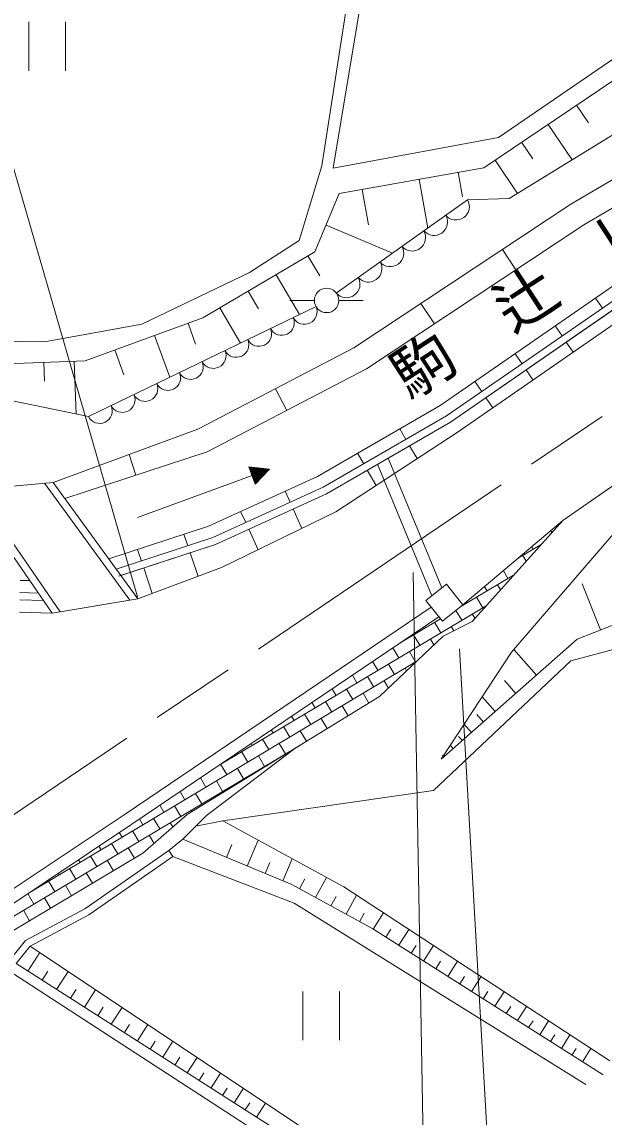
# Model space of a CAD drawing. Units: millimetres, scale not verified. Extents: x 40000 to 680000, y 20000 to 380000.
# Drawn here: x 502658 to 526494, y 274726 to 319568 of the extents above; entities that cross this region are included whole.
import ezdxf
from ezdxf.enums import TextEntityAlignment as Align

# ---------------------------------------------------------------- set-up
doc = ezdxf.new("R2010")
doc.units = ezdxf.units.MM
doc.header["$LTSCALE"] = 1000
doc.linetypes.add('CHAIN', pattern=[18.5, 12, -1.5, 3.5, -1.5])
for name, color, linetype, lineweight in [('M-BGD', 7, 'Continuous', 13), ('M-BMK', 2, 'CHAIN', 13), ('M-STR-HTXT', 7, 'Continuous', 13)]:
    doc.layers.add(name, color=color, linetype=linetype, lineweight=lineweight)
doc.layers.add('M-BMK-HTXT', color=7, linetype='Continuous')
doc.styles.add('ＭＳ ゴシック', font='')
doc.styles.get('ＭＳ ゴシック').set_extended_font_data('MS Gothic')

msp = doc.modelspace()

# ---------------------------------------------------------------- linework, layer by layer
at = {"layer": 'M-BGD'}
for p, q in [((502939, 319565), (502939, 317565)), ((504439, 317565), (504439, 319565)), ((527651, 317694), (521576, 313600)), ((533557, 317069), (525139, 312106)), ((525368, 316155), (525857, 315429)), ((534010, 316175), (525669, 311258)), ((524206, 315372), (525184, 313920)), ((523118, 314640), (523576, 313960)), ((522031, 313907), (522947, 312548)), ((521576, 313600), (515654, 312545)), ((518918, 313127), (519274, 311128)), ((520517, 313412), (520695, 312412)), ((516592, 312712), (516852, 311259)), ((515654, 312545), (514650, 310151)), ((515530, 308467), (520906, 312287)), ((525139, 312106), (516253, 306225)), ((515109, 311245), (517832, 310103)), ((525669, 311258), (516761, 305362)), ((514650, 310151), (510068, 307447)), ((514370, 309985), (514850, 309171)), ((528966, 310211), (519779, 303859)), ((529515, 309983), (520047, 303436)), ((522883, 309414), (522331, 310248)), ((520207, 303182), (529679, 309731)), ((513067, 309217), (514028, 307589)), ((520475, 302759), (529952, 309312)), ((511917, 308538), (512341, 307819)), ((513633, 308164), (514633, 308164)), ((515633, 308164), (516633, 308164)), ((526426, 307847), (526141, 308258)), ((505382, 303406), (514700, 307914)), ((510766, 307859), (511614, 306421)), ((519547, 307206), (518995, 308040)), ((510068, 307447), (505254, 305697)), ((509460, 307227), (509772, 306371)), ((536506, 307300), (524803, 299158)), ((508091, 306729), (508714, 305017)), ((524781, 306709), (524496, 307121)), ((524943, 306457), (525227, 306046)), ((506458, 306135), (506830, 305114)), ((516253, 306225), (509859, 302889)), ((523136, 305572), (522851, 305983)), ((505254, 305697), (499229, 305465)), ((503554, 305631), (503584, 304854)), ((504798, 305679), (504882, 303509)), ((516761, 305362), (510248, 301964)), ((523298, 305319), (523582, 304908)), ((513505, 303663), (513042, 304550)), ((521491, 304434), (521206, 304846)), ((521653, 304182), (521937, 303771)), ((519779, 303859), (514757, 300960)), ((520047, 303436), (514987, 300515)), ((515124, 300248), (520207, 303182)), ((509859, 302889), (503935, 300716)), ((515514, 299509), (520475, 302759)), ((518383, 302475), (518133, 302908)), ((510248, 301964), (504411, 300061)), ((507329, 301013), (507053, 301860)), ((516651, 301475), (516401, 301908)), ((518532, 302215), (518837, 301686)), ((512789, 301253), (511956, 301348)), ((511956, 301348), (512213, 300643)), ((511964, 301325), (512011, 301342)), ((519443, 296073), (517219, 301457)), ((519851, 296395), (517656, 301709)), ((507387, 299282), (512084, 300996)), ((514757, 300960), (510292, 298921)), ((511849, 300910), (512084, 300996)), ((511973, 301301), (512067, 301335)), ((511981, 301278), (512122, 301329)), ((511990, 301254), (512178, 301323)), ((511999, 301231), (512233, 301316)), ((512007, 301207), (512289, 301310)), ((512016, 301184), (512344, 301304)), ((512024, 301160), (512400, 301297)), ((512033, 301137), (512456, 301291)), ((512041, 301113), (512511, 301285)), ((512050, 301090), (512567, 301278)), ((512059, 301066), (512622, 301272)), ((512067, 301043), (512678, 301265)), ((512076, 301019), (512733, 301259)), ((512084, 300996), (512789, 301253)), ((512093, 300972), (512750, 301212)), ((512101, 300949), (512712, 301172)), ((512110, 300925), (512674, 301131)), ((512119, 300902), (512635, 301090)), ((512127, 300878), (512597, 301050)), ((512136, 300855), (512558, 301009)), ((512144, 300831), (512520, 300968)), ((512153, 300808), (512482, 300928)), ((512213, 300643), (512789, 301253)), ((516800, 301215), (517162, 300589)), ((503935, 300716), (500428, 300390)), ((503587, 300684), (507074, 295889)), ((507405, 295944), (503935, 300716)), ((514987, 300515), (510474, 298454)), ((512161, 300784), (512443, 300887)), ((512170, 300761), (512405, 300847)), ((512179, 300737), (512366, 300806)), ((512187, 300714), (512328, 300765)), ((512196, 300690), (512290, 300725)), ((512204, 300667), (512251, 300684)), ((503899, 295365), (500428, 300390)), ((504226, 295419), (500771, 300422)), ((510584, 298174), (515124, 300248)), ((513640, 299900), (513433, 300355)), ((513764, 299627), (514126, 298832)), ((510826, 297223), (515514, 299509)), ((511821, 299069), (511613, 299524)), ((520714, 295694), (524803, 299158)), ((524803, 299158), (521092, 295024)), ((510292, 298921), (506215, 297580)), ((511945, 298796), (512328, 297955)), ((524304, 298736), (524352, 298656)), ((510474, 298454), (506524, 297156)), ((509449, 298117), (509293, 298592)), ((506618, 296871), (510584, 298174)), ((507549, 297493), (507393, 297968)), ((509551, 297835), (509870, 296865)), ((523917, 298172), (522976, 297610)), ((523531, 298080), (523592, 297978)), ((523163, 297722), (523303, 297487)), ((507405, 295944), (510826, 297223)), ((507651, 297210), (507995, 296164)), ((522792, 296918), (520635, 295631)), ((522371, 297097), (522560, 296780)), ((502983, 296691), (502588, 296701)), ((521597, 296442), (521702, 296267)), ((522131, 296524), (522253, 296318)), ((526354, 294672), (525599, 296560)), ((503335, 296181), (502577, 296201)), ((521272, 296011), (521528, 295582)), ((503547, 295875), (502571, 295901)), ((503899, 295365), (507405, 295944)), ((521666, 295664), (510803, 289181)), ((520824, 295787), (520843, 295755)), ((525396, 294289), (529379, 295882)), ((503899, 295365), (502561, 295402)), ((519795, 295129), (518170, 294160)), ((520431, 295470), (520670, 295069)), ((521099, 295326), (521204, 295149)), ((519093, 294784), (519125, 294730)), ((519555, 294986), (519811, 294557)), ((521092, 295024), (519909, 294422)), ((520240, 294813), (520342, 294642)), ((519909, 294422), (517297, 291943)), ((518263, 294223), (518267, 294218)), ((518696, 294474), (518952, 294044)), ((519382, 294301), (519526, 294059)), ((519820, 289376), (525396, 294289)), ((517849, 293943), (518094, 293532)), ((518523, 293788), (518779, 293359)), ((523729, 292820), (522799, 293876)), ((518805, 293374), (502949, 283912)), ((517019, 293382), (517235, 293019)), ((517664, 293276), (517920, 292846)), ((516189, 292821), (516376, 292507)), ((518350, 293103), (518411, 293000)), ((516805, 292763), (517062, 292334)), ((517491, 292590), (517668, 292294)), ((522884, 292076), (522419, 292604)), ((517297, 291943), (509420, 287119)), ((515359, 292260), (515517, 291995)), ((515947, 292251), (516203, 291821)), ((516632, 292078), (516869, 291681)), ((522040, 291332), (521503, 291940)), ((514529, 291699), (514659, 291482)), ((515088, 291738), (515344, 291309)), ((515774, 291565), (516016, 291159)), ((513699, 291138), (513800, 290970)), ((514229, 291226), (514486, 290797)), ((514915, 291053), (515163, 290636)), ((521553, 290903), (521285, 291207)), ((513371, 290713), (513627, 290284)), ((521066, 290474), (520765, 290815)), ((512512, 290201), (512768, 289772)), ((512869, 290578), (512941, 290457)), ((514056, 290540), (514311, 290114)), ((520691, 290143), (520540, 290314)), ((514032, 289944), (493927, 277945)), ((513884, 289853), (510216, 287075)), ((511653, 289689), (511909, 289259)), ((512040, 290017), (512083, 289945)), ((513198, 290028), (513454, 289598)), ((513883, 289855), (513884, 289853)), ((520315, 289813), (520196, 289949)), ((511210, 289456), (511224, 289432)), ((512339, 289515), (512595, 289086)), ((513024, 289342), (513031, 289331)), ((519940, 289482), (519880, 289550)), ((510795, 289176), (511051, 288747)), ((511480, 289003), (511736, 288574)), ((512166, 288830), (512178, 288809)), ((509965, 288615), (510192, 288234)), ((510621, 288490), (510878, 288061)), ((509135, 288054), (509333, 287722)), ((509763, 287978), (510019, 287549)), ((511307, 288317), (511326, 288286)), ((508305, 287493), (508475, 287209)), ((508904, 287466), (509160, 287036)), ((510448, 287805), (510473, 287764)), ((509420, 287119), (507605, 285526)), ((510216, 287075), (509243, 286101)), ((509590, 287292), (509620, 287242)), ((507475, 286932), (507616, 286697)), ((508045, 286953), (508301, 286524)), ((508731, 286780), (508835, 286606)), ((510880, 286854), (509774, 286632)), ((506644, 286375), (506757, 286184)), ((507187, 286441), (507443, 286011)), ((507872, 286268), (508071, 285935)), ((508674, 285640), (509243, 286101)), ((509243, 286101), (513713, 284243)), ((505810, 285819), (505898, 285672)), ((506328, 285928), (506584, 285499)), ((507013, 285755), (507270, 285326)), ((511036, 285356), (511257, 285887)), ((511886, 285002), (512328, 286065)), ((507605, 285526), (502117, 282251)), ((507605, 285526), (502117, 282251)), ((504977, 285264), (505040, 285160)), ((508844, 285393), (505392, 283003)), ((505469, 285416), (505725, 284986)), ((506155, 285243), (506411, 284813)), ((508844, 285393), (508674, 285640)), ((513342, 284397), (513721, 285307)), ((504610, 284903), (504867, 284474)), ((512614, 284699), (512803, 285154)), ((503752, 284391), (504008, 283961)), ((504144, 284709), (504181, 284647)), ((505296, 284730), (505552, 284301)), ((514020, 284074), (514246, 284487)), ((514680, 283713), (515131, 284538)), ((502895, 283876), (503149, 283449)), ((503311, 284153), (503322, 284135)), ((504437, 284218), (504693, 283788)), ((513713, 284243), (517032, 282428)), ((503579, 283705), (503835, 283276)), ((515306, 283371), (515520, 283762)), ((515932, 283029), (516360, 283812)), ((502720, 283193), (502976, 282763)), ((505392, 283003), (503002, 281720)), ((516487, 282726), (516676, 283072)), ((517041, 282422), (517464, 283089)), ((517032, 282428), (526459, 276453)), ((517562, 282092), (517769, 282418)), ((518084, 281761), (518497, 282413)), ((503002, 281720), (502427, 281012)), ((518669, 271275), (503002, 281720)), ((518593, 281438), (518795, 281757)), ((519103, 281115), (519507, 281752)), ((502905, 280706), (503388, 281463)), ((502002, 280799), (518094, 270346)), ((502427, 281012), (518227, 270921)), ((519601, 280800), (519798, 281111)), ((520099, 280484), (520493, 281107)), ((503492, 280332), (503726, 280698)), ((504078, 279957), (504547, 280690)), ((520585, 280176), (520778, 280480)), ((521072, 279867), (521457, 280476)), ((504647, 279594), (504874, 279949)), ((505216, 279231), (505670, 279942)), ((514155, 279870), (514155, 277870)), ((515655, 277870), (515655, 279870)), ((521547, 279566), (521736, 279863)), ((522023, 279265), (522399, 279859)), ((505767, 278879), (505987, 279223)), ((506319, 278527), (506759, 279216)), ((522487, 278970), (522671, 279261)), ((522952, 278676), (523320, 279257)), ((506853, 278185), (507066, 278519)), ((507388, 277844), (507814, 278512)), ((523406, 278388), (523586, 278672)), ((523860, 278100), (524219, 278668)), ((524303, 277819), (524479, 278097)), ((524747, 277538), (525098, 278093)), ((507906, 277513), (508113, 277837)), ((508424, 277182), (508838, 277830)), ((508927, 276861), (509127, 277175)), ((509429, 276540), (509830, 277168)), ((525180, 277263), (525352, 277534)), ((525614, 276989), (525957, 277531)), ((509916, 276229), (510111, 276533)), ((510404, 275918), (510792, 276527)), ((510876, 275616), (511064, 275911)), ((511348, 275314), (511725, 275905)), ((511806, 275022), (511989, 275308)), ((512264, 274729), (512630, 275302))]:
    msp.add_line(p, q, dxfattribs=at)
for points in [[(488133, 309882), (488262, 309481), (494415, 307422), (499744, 306521), (503580, 306469), (507571, 307190), (511973, 309301), (514007, 310614), (514934, 313678), (517251, 328558)], [(517868, 328429), (515397, 313575), (522168, 314836), (528784, 319367), (533650, 321813), (539211, 324001), (543793, 325417), (546002, 325784)], [(520906, 312287), (522605, 312339), (530921, 317436), (536018, 319908), (541373, 322045), (544540, 323023), (546694, 323408)], [(506709, 296901), (510584, 298174), (515124, 300248), (520207, 303182), (529679, 309731), (535319, 313188), (539358, 315130), (543832, 316682), (548418, 317488)], [(490657, 307550), (496295, 305285), (505382, 303406)], [(527122, 298891), (522697, 293758), (519820, 289376)], [(519418, 295607), (506884, 287136), (499865, 282456), (493673, 278988), (488722, 277103), (483160, 275382)], [(519728, 295213), (507163, 286721), (500126, 282030), (493886, 278533), (488885, 276630), (483308, 274904)], [(526724, 277029), (515837, 284154), (510880, 286854), (519510, 288093), (525131, 293404), (530088, 294731), (531371, 294820), (535133, 293979), (538364, 292164)], [(508674, 285640), (505235, 283260), (502808, 281956), (502235, 281251), (497257, 278762), (493470, 277177), (489372, 275811), (485885, 274840), (483761, 274274)], [(508844, 285393), (513801, 283490), (525750, 276055)]]:
    msp.add_lwpolyline(points, dxfattribs=at)
msp.add_lwpolyline([(519200, 295882), (520041, 296546), (520714, 295694), (519873, 295030)], close=True, dxfattribs=at)
msp.add_circle((515133, 308164), 500, dxfattribs=at)
for centre, radius, start, end in [((520428, 312011), 552, 220.8088, 29.987), ((519532, 311375), 552, 220.8088, 29.987), ((518636, 310738), 552, 220.8088, 29.987), ((517740, 310101), 552, 220.8088, 29.987), ((516844, 309465), 552, 220.8088, 29.987), ((515948, 308828), 552, 220.8088, 29.987), ((514226, 307704), 518, 207.7941, 23.8445), ((513294, 307254), 518, 207.7941, 23.8445), ((512363, 306803), 518, 207.7941, 23.8445), ((511431, 306352), 518, 207.7941, 23.8445), ((510499, 305901), 518, 207.7941, 23.8445), ((509567, 305450), 518, 207.7941, 23.8445), ((508636, 304999), 518, 207.7941, 23.8445), ((507704, 304549), 518, 207.7941, 23.8445), ((506772, 304098), 518, 207.7941, 23.8445), ((505840, 303647), 518, 207.7941, 23.8445)]:
    msp.add_arc(centre, radius, start, end, dxfattribs=at)
at = {"layer": 'M-BMK'}
msp.add_line((537596, 310988), (501774, 286728), dxfattribs=at)
at = {"layer": 'M-STR-HTXT'}
for p, q in [((507397, 296022), (497794, 329187)), ((518675, 297027), (519457, 252249)), ((520574, 293900), (522488, 260110))]:
    msp.add_line(p, q, dxfattribs=at)

# ---------------------------------------------------------------- texts
at = {"layer": 'M-BMK-HTXT', "style": 'ＭＳ ゴシック'}
msp.add_text('駒\u3000辻\u3000川', height=1833, rotation=33.024, dxfattribs=at).set_placement((524065, 307026), align=Align.BOTTOM_CENTER)

doc.saveas('drawing.dxf')
